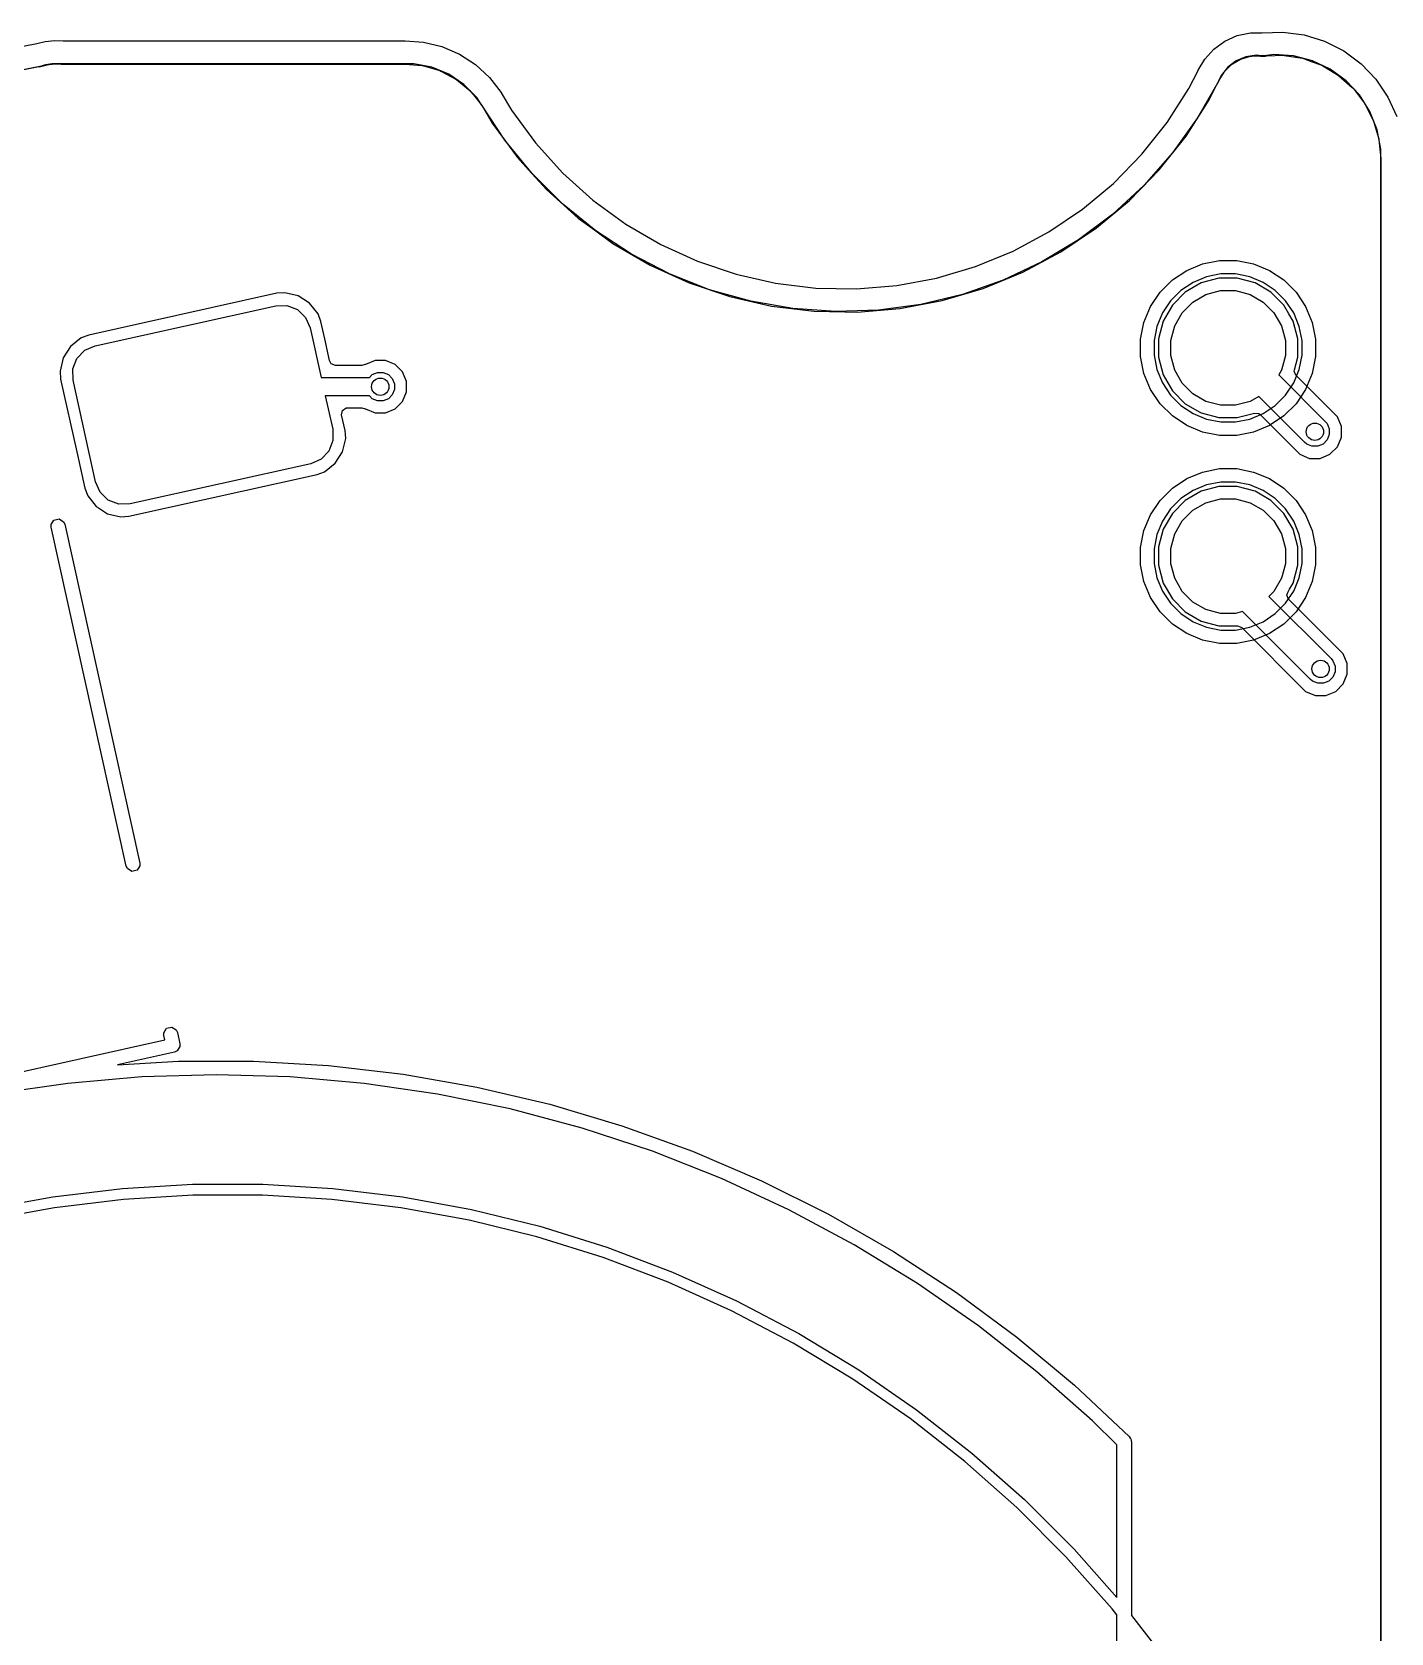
# Model space of a CAD drawing. Extents: x 125.5 to 181.1, y -135.3 to -67.6.
# Drawn here: x 144.41 to 156.16, y -81.44 to -67.59 of the extents above; entities that cross this region are included whole.
import ezdxf

# ---------------------------------------------------------------- set-up
doc = ezdxf.new("R2010")
doc.units = 0
doc.layers.add('BLACK', color=7, linetype='CONTINUOUS')

msp = doc.modelspace()

# ---------------------------------------------------------------- linework, layer by layer
at = {"layer": 'BLACK', "linetype": 'CONTINUOUS'}
for p, q in [((144.451812, -67.6918), (144.523602, -67.676134)), ((144.523602, -67.676134), (144.605868, -67.668299)), ((144.605868, -67.668299), (144.67879, -67.670119)), ((144.67879, -67.670119), (144.68, -67.67)), ((144.68, -67.67), (147.63, -67.67)), ((147.63, -67.67), (147.633822, -67.670376)), ((147.633822, -67.670376), (147.792644, -67.6815)), ((147.792644, -67.6815), (147.952466, -67.720264)), ((154.626705, -67.741005), (154.721622, -67.672453)), ((154.721622, -67.672453), (154.828654, -67.624989)), ((154.828654, -67.624989), (154.943183, -67.600661)), ((154.943183, -67.600661), (155.043328, -67.60054)), ((155.043328, -67.60054), (155.223286, -67.593678)), ((155.223286, -67.593678), (155.407357, -67.617971)), ((155.407357, -67.617971), (155.584702, -67.672935)), ((155.584702, -67.672935), (155.750248, -67.757)), ((130.550908, -70.471837), (144.450388, -67.691942)), ((144.450388, -67.691942), (144.451812, -67.6918)), ((147.952466, -67.720264), (148.103554, -67.78521)), ((148.103554, -67.78521), (148.241652, -67.874509)), ((154.547999, -67.827689), (154.626705, -67.741005)), ((154.904019, -67.808101), (154.819809, -67.843367)), ((154.868166, -67.824544), (154.943214, -67.803634)), ((154.994332, -67.794741), (154.904019, -67.808101)), ((154.943214, -67.803634), (154.955518, -67.801814)), ((154.955518, -67.801814), (155.018144, -67.800434)), ((155.039734, -67.799464), (154.994332, -67.794741)), ((155.018144, -67.800434), (155.029005, -67.802517)), ((155.029005, -67.802517), (155.02906, -67.802128)), ((155.02906, -67.802128), (155.035578, -67.803039)), ((155.035578, -67.803039), (155.035582, -67.803041)), ((155.035582, -67.803041), (155.045384, -67.80183)), ((155.050975, -67.797669), (155.039734, -67.799472)), ((155.039734, -67.799472), (155.039734, -67.799464)), ((155.045384, -67.80183), (155.056635, -67.801718)), ((155.062247, -67.799247), (155.050975, -67.797669)), ((155.056635, -67.801718), (155.066469, -67.802733)), ((155.146314, -67.788777), (155.062247, -67.799247)), ((155.066469, -67.802733), (155.066471, -67.802731)), ((155.066471, -67.802731), (155.071728, -67.801889)), ((155.071728, -67.801889), (155.083812, -67.799126)), ((155.083812, -67.799126), (155.226097, -67.79504)), ((155.315386, -67.799844), (155.146314, -67.788777)), ((155.226097, -67.79504), (155.235461, -67.795652)), ((155.235461, -67.795652), (155.392589, -67.820919)), ((155.479404, -67.842338), (155.315386, -67.799844)), ((155.392589, -67.820919), (155.40168, -67.823274)), ((155.750248, -67.757), (155.89926, -67.867759)), ((144.489611, -67.888058), (130.589612, -70.668058)), ((138.66737, -69.053015), (144.467352, -67.893019)), ((144.467352, -67.893019), (144.471353, -67.894036)), ((144.471353, -67.894036), (144.493524, -67.887785)), ((144.495485, -67.886269), (144.489611, -67.888058)), ((144.493524, -67.887785), (144.509312, -67.884628)), ((144.497136, -67.886248), (144.495485, -67.886269)), ((144.525419, -67.87826), (144.497136, -67.886249)), ((144.497136, -67.886249), (144.497136, -67.886248)), ((144.509312, -67.884628), (144.509313, -67.884627)), ((144.509313, -67.884627), (144.510639, -67.884362)), ((144.510639, -67.884362), (144.51636, -67.882563)), ((144.51636, -67.882563), (144.551613, -67.874871)), ((144.583494, -67.869192), (144.525419, -67.87826)), ((144.551613, -67.874871), (144.557514, -67.87395)), ((144.557514, -67.87395), (144.609919, -67.868959)), ((144.642237, -67.867135), (144.583494, -67.869192)), ((144.609919, -67.868959), (144.615873, -67.868751)), ((144.615873, -67.868751), (144.651994, -67.869652)), ((144.67152, -67.869641), (144.642237, -67.867135)), ((144.651994, -67.869652), (144.659625, -67.8705)), ((144.659625, -67.8705), (144.660009, -67.8705)), ((144.660009, -67.8705), (144.673609, -67.8705)), ((144.673233, -67.869333), (144.67152, -67.86964)), ((144.67152, -67.86964), (144.67152, -67.869641)), ((144.68, -67.87), (144.673233, -67.869333)), ((144.673609, -67.8705), (144.677846, -67.870679)), ((144.677846, -67.870679), (144.698309, -67.872421)), ((147.63, -67.87), (144.68, -67.87)), ((144.698309, -67.872421), (144.698313, -67.872418)), ((144.698313, -67.872418), (144.704688, -67.87128)), ((144.704688, -67.87128), (144.713488, -67.8705)), ((144.713488, -67.8705), (147.596832, -67.8705)), ((147.596832, -67.8705), (147.603837, -67.870504)), ((147.603837, -67.870504), (147.60449, -67.870869)), ((147.60449, -67.870869), (147.629299, -67.870519)), ((147.629299, -67.870519), (147.629628, -67.87052)), ((147.629628, -67.87052), (147.629711, -67.870554)), ((147.629711, -67.870554), (147.633919, -67.870707)), ((147.631042, -67.869897), (147.63, -67.87)), ((147.631409, -67.86999), (147.631042, -67.869897)), ((147.710298, -67.868837), (147.631409, -67.86999)), ((147.633919, -67.870707), (147.782676, -67.883641)), ((147.865327, -67.898257), (147.710298, -67.868837)), ((147.782676, -67.883641), (147.792553, -67.885515)), ((147.792553, -67.885515), (147.933275, -67.927257)), ((148.011323, -67.958129), (147.865327, -67.898257)), ((147.933275, -67.927257), (147.942578, -67.931072)), ((147.942578, -67.931072), (148.072083, -68.000147)), ((148.14237, -68.046026), (148.011323, -67.958129)), ((148.241652, -67.874509), (148.362871, -67.985647)), ((154.411697, -68.08141), (154.490724, -67.924946)), ((154.490724, -67.924946), (154.491901, -67.923627)), ((154.491901, -67.923627), (154.547999, -67.827689)), ((154.677023, -68.002527), (154.715548, -67.939679)), ((154.746927, -67.898349), (154.689893, -67.969637)), ((154.715548, -67.939679), (154.723327, -67.929956)), ((154.723327, -67.929956), (154.724208, -67.9291)), ((154.724208, -67.9291), (154.779194, -67.875656)), ((154.819809, -67.843367), (154.746927, -67.898349)), ((154.779194, -67.875656), (154.789129, -67.868161)), ((154.789129, -67.868161), (154.856682, -67.829353)), ((154.856682, -67.829353), (154.868166, -67.824544)), ((155.40168, -67.823274), (155.476491, -67.850377)), ((155.476491, -67.850377), (155.551301, -67.87748)), ((155.63258, -67.914759), (155.479404, -67.842338)), ((155.551301, -67.87748), (155.559793, -67.881495)), ((155.559793, -67.881495), (155.696635, -67.962728)), ((155.769508, -68.014551), (155.63258, -67.914759)), ((155.89926, -67.867759), (156.027476, -68.002047)), ((148.072083, -68.000147), (148.080442, -68.005754)), ((148.080442, -68.005754), (148.193482, -68.09936)), ((148.253159, -68.158387), (148.14237, -68.046026)), ((148.193482, -68.09936), (148.200548, -68.106526)), ((148.362871, -67.985647), (148.463797, -68.115491)), ((154.222695, -68.376679), (154.411697, -68.08141)), ((154.669275, -68.015054), (154.485692, -68.336899)), ((154.586079, -68.180879), (154.658595, -68.037307)), ((154.658595, -68.037307), (154.660452, -68.035976)), ((154.660452, -68.035976), (154.670679, -68.013381)), ((154.669276, -68.015054), (154.669275, -68.015054)), ((154.66972, -68.012921), (154.669276, -68.015054)), ((154.671102, -68.011237), (154.66972, -68.012921)), ((154.670679, -68.013381), (154.671161, -68.012425)), ((154.689893, -67.969637), (154.671102, -68.011237)), ((154.671161, -68.012425), (154.671163, -68.012424)), ((154.671163, -68.012424), (154.671178, -68.012393)), ((154.671178, -68.012393), (154.67122, -68.01231)), ((154.67122, -68.01231), (154.673205, -68.008754)), ((154.673205, -68.008754), (154.677023, -68.002527)), ((155.696635, -67.962728), (155.704226, -67.96826)), ((155.704226, -67.96826), (155.823465, -68.073657)), ((155.885356, -68.138192), (155.769508, -68.014551)), ((155.823465, -68.073657), (155.829882, -68.080505)), ((155.829882, -68.080505), (155.927304, -68.206345)), ((156.027476, -68.002047), (156.131228, -68.15602)), ((148.200548, -68.106526), (148.225282, -68.137267)), ((148.225282, -68.137267), (148.280857, -68.20634)), ((148.296145, -68.224546), (148.253159, -68.158387)), ((148.280857, -68.20634), (148.293019, -68.221455)), ((148.293019, -68.221455), (148.297147, -68.227427)), ((148.296174, -68.224528), (148.296145, -68.224546)), ((148.296454, -68.22478), (148.296174, -68.224528)), ((148.497731, -68.530075), (148.296454, -68.22478)), ((148.297147, -68.227427), (148.387497, -68.380853)), ((148.463797, -68.115491), (148.463826, -68.115472)), ((148.463826, -68.115472), (148.464541, -68.117668)), ((148.464541, -68.117668), (148.466186, -68.119286)), ((148.466186, -68.119286), (148.466157, -68.119303)), ((148.466157, -68.119303), (148.555105, -68.270348)), ((154.386041, -68.49339), (154.586079, -68.180879)), ((155.976034, -68.281318), (155.885356, -68.138192)), ((155.927304, -68.206345), (155.932328, -68.214275)), ((155.932328, -68.214275), (156.004493, -68.356113)), ((156.131228, -68.15602), (156.207548, -68.325276)), ((148.555105, -68.270348), (148.762745, -68.55282)), ((154.004606, -68.651164), (154.222695, -68.376679)), ((154.485692, -68.336899), (154.270286, -68.638375)), ((156.038342, -68.438879), (155.976034, -68.281318)), ((156.004493, -68.356113), (156.007947, -68.364847)), ((156.007947, -68.364847), (156.05231, -68.517675)), ((148.387497, -68.380853), (148.494856, -68.526902)), ((154.155216, -68.783903), (154.386041, -68.49339)), ((156.070082, -68.605313), (156.038342, -68.438879)), ((148.494856, -68.526902), (148.607261, -68.679817)), ((148.73212, -68.81704), (148.497731, -68.530075)), ((148.762745, -68.55282), (148.998073, -68.812678)), ((153.759697, -68.902012), (154.004606, -68.651164)), ((154.270286, -68.638375), (154.025298, -68.916346)), ((156.05231, -68.517675), (156.054069, -68.526902)), ((156.054069, -68.526902), (156.069277, -68.687567)), ((156.070011, -68.689887), (156.070082, -68.605313)), ((148.607261, -68.679817), (148.701509, -68.783889)), ((148.701509, -68.783889), (148.856328, -68.954846)), ((153.896006, -69.049399), (154.155216, -68.783903)), ((156.069277, -68.687567), (156.0695, -68.692279)), ((156.0695, -68.692279), (156.0695, -99.973455)), ((156.07, -68.69), (156.070011, -68.689887)), ((156.07, -100), (156.07, -68.69)), ((148.994515, -69.078642), (148.73212, -68.81704)), ((148.998073, -68.812678), (149.258641, -69.047219)), ((153.490514, -69.126614), (153.759697, -68.902012)), ((154.025298, -68.916346), (153.753275, -69.167922)), ((148.856328, -68.954846), (149.132117, -69.203089)), ((149.258641, -69.047219), (149.54174, -69.254004)), ((153.611105, -69.287117), (153.896006, -69.049399)), ((149.282188, -69.312163), (148.994515, -69.078642)), ((149.132117, -69.203089), (149.27159, -69.304964)), ((153.199858, -69.322635), (153.490514, -69.126614)), ((153.753275, -69.167922), (153.457046, -69.390488)), ((149.27159, -69.304964), (149.431745, -69.421946)), ((149.592146, -69.515172), (149.282188, -69.312163)), ((149.54174, -69.254004), (149.844426, -69.430883)), ((152.890751, -69.488036), (153.199858, -69.322635)), ((153.303476, -69.494584), (153.611105, -69.287117)), ((149.431745, -69.421946), (149.752106, -69.609154)), ((149.844426, -69.430883), (150.163552, -69.576017)), ((153.457046, -69.390488), (153.139691, -69.581729)), ((149.921168, -69.68556), (149.592146, -69.515172)), ((149.752106, -69.609154), (150.089868, -69.762763)), ((150.163552, -69.576017), (150.495799, -69.687897)), ((152.230196, -69.720436), (152.566405, -69.621098)), ((152.566405, -69.621098), (152.890751, -69.488036)), ((153.139691, -69.581729), (152.80451, -69.739655)), ((152.976319, -69.669644), (153.303476, -69.494584)), ((154.391738, -69.65474), (154.529384, -69.597725)), ((154.529384, -69.597725), (154.675507, -69.56866)), ((154.675507, -69.56866), (154.824493, -69.56866)), ((154.824493, -69.56866), (154.970616, -69.597725)), ((154.970616, -69.597725), (155.108262, -69.65474)), ((150.265831, -69.821555), (149.921168, -69.68556)), ((150.495799, -69.687897), (150.837712, -69.765359)), ((151.885617, -69.785019), (152.230196, -69.720436)), ((152.80451, -69.739655), (152.454988, -69.862626)), ((152.633034, -69.810476), (152.976319, -69.669644)), ((154.162512, -69.842861), (154.267861, -69.737512)), ((154.267861, -69.737512), (154.391738, -69.65474)), ((154.446846, -69.757839), (154.342024, -69.827879)), ((154.563319, -69.709595), (154.446846, -69.757839)), ((154.670677, -69.7225), (154.517442, -69.763559)), ((154.686965, -69.685), (154.563319, -69.709595)), ((154.670679, -69.7225), (154.670677, -69.7225)), ((154.829321, -69.7225), (154.670679, -69.7225)), ((154.813035, -69.685), (154.686965, -69.685)), ((154.936681, -69.709595), (154.813035, -69.685)), ((154.829322, -69.7225), (154.829321, -69.7225)), ((154.982557, -69.763559), (154.829322, -69.7225)), ((155.053154, -69.757839), (154.936681, -69.709595)), ((155.157976, -69.827879), (155.053154, -69.757839)), ((155.108262, -69.65474), (155.232139, -69.737512)), ((155.232139, -69.737512), (155.337488, -69.842861)), ((146.526028, -69.852796), (145.390656, -70.104503)), ((146.595082, -69.847713), (146.526028, -69.852796)), ((146.709449, -69.875281), (146.595082, -69.847713)), ((146.709455, -69.875284), (146.709449, -69.875281)), ((146.807403, -69.937685), (146.709455, -69.875284)), ((150.089868, -69.762763), (150.089869, -69.762764)), ((150.089869, -69.762764), (150.441511, -69.881175)), ((150.622552, -69.921742), (150.265831, -69.821555)), ((150.441511, -69.881175), (150.441514, -69.881175)), ((150.441514, -69.881175), (150.441515, -69.881176)), ((150.441515, -69.881176), (150.803395, -69.963161)), ((150.837712, -69.765359), (151.185737, -69.807597)), ((151.185737, -69.807597), (151.536253, -69.814173)), ((151.536253, -69.814173), (151.885617, -69.785019)), ((152.454988, -69.862626), (152.094761, -69.949362)), ((152.277191, -69.915615), (152.633034, -69.810476)), ((154.07974, -69.966738), (154.162512, -69.842861)), ((154.342024, -69.827879), (154.252879, -69.917024)), ((154.380051, -69.842883), (154.267883, -69.955051)), ((154.380058, -69.842877), (154.380051, -69.842883)), ((154.517442, -69.763559), (154.380058, -69.842877)), ((154.445619, -69.928323), (154.558658, -69.86306)), ((154.558658, -69.86306), (154.684737, -69.829278)), ((154.684737, -69.829278), (154.815263, -69.829278)), ((154.815263, -69.829278), (154.941342, -69.86306)), ((154.941342, -69.86306), (155.054381, -69.928323)), ((155.119941, -69.842877), (154.982557, -69.763559)), ((155.119948, -69.842883), (155.119941, -69.842877)), ((155.232116, -69.955051), (155.119948, -69.842883)), ((155.247121, -69.917024), (155.157976, -69.827879)), ((155.337488, -69.842861), (155.42026, -69.966738)), ((144.953477, -70.306411), (146.515551, -69.960108)), ((146.515551, -69.960108), (146.613073, -69.95798)), ((146.613073, -69.95798), (146.703986, -69.993334)), ((146.703986, -69.993334), (146.774449, -70.060788)), ((146.808668, -69.938491), (146.807403, -69.937685)), ((146.881988, -70.030493), (146.808668, -69.938491)), ((146.906564, -70.095228), (146.881988, -70.030493)), ((150.987621, -69.985079), (150.622552, -69.921742)), ((150.803395, -69.963161), (151.171742, -70.007866)), ((151.357242, -70.010909), (150.987621, -69.985079)), ((151.171742, -70.007866), (151.436731, -70.012837)), ((151.727573, -69.998962), (151.357242, -70.010909)), ((151.436731, -70.012837), (151.542725, -70.014826)), ((151.542725, -70.014826), (151.542725, -70.014825)), ((151.542725, -70.014825), (151.542727, -70.014826)), ((151.542727, -70.014826), (151.912491, -69.983969)), ((152.094761, -69.949362), (151.727573, -69.998962)), ((151.912491, -69.983969), (152.277191, -69.915615)), ((154.022725, -70.104384), (154.07974, -69.966738)), ((154.182839, -70.021846), (154.134595, -70.138319)), ((154.252879, -69.917024), (154.182839, -70.021846)), ((154.267877, -69.955058), (154.188559, -70.092442)), ((154.267883, -69.955051), (154.267877, -69.955058)), ((154.28806, -70.133658), (154.353323, -70.020619)), ((154.353323, -70.020619), (154.445619, -69.928323)), ((155.054381, -69.928323), (155.146677, -70.020619)), ((155.146677, -70.020619), (155.21194, -70.133658)), ((155.232122, -69.955058), (155.232116, -69.955051)), ((155.275674, -70.030493), (155.232122, -69.955058)), ((155.317161, -70.021846), (155.247121, -69.917024)), ((155.311441, -70.092444), (155.275674, -70.030493)), ((155.365405, -70.138319), (155.317161, -70.021846)), ((155.42026, -69.966738), (155.477275, -70.104384)), ((145.390656, -70.104503), (144.898634, -70.213582)), ((146.774449, -70.060788), (146.813735, -70.150072)), ((146.813735, -70.150072), (146.909048, -70.58)), ((146.939918, -70.245677), (146.906564, -70.095228)), ((153.99366, -70.250507), (154.022725, -70.104384)), ((154.134595, -70.138319), (154.11, -70.261965)), ((154.188559, -70.092442), (154.1475, -70.245677)), ((154.254278, -70.259737), (154.28806, -70.133658)), ((155.21194, -70.133658), (155.245722, -70.259737)), ((155.3525, -70.245679), (155.311441, -70.092444)), ((155.39, -70.261965), (155.365405, -70.138319)), ((155.477275, -70.104384), (155.50634, -70.250507)), ((144.741897, -70.311477), (144.678689, -70.410691)), ((144.833898, -70.238157), (144.741897, -70.311477)), ((144.833901, -70.238156), (144.833898, -70.238157)), ((144.89863, -70.213583), (144.833901, -70.238156)), ((144.864193, -70.345697), (144.953477, -70.306411)), ((144.898633, -70.213582), (144.89863, -70.213583)), ((144.898634, -70.213582), (144.898633, -70.213582)), ((146.981335, -70.4325), (146.939918, -70.245677)), ((153.99366, -70.261965), (153.99366, -70.250507)), ((153.99366, -70.399493), (153.99366, -70.261965)), ((154.11, -70.261965), (154.11, -70.388035)), ((154.1475, -70.245677), (154.1475, -70.404322)), ((154.254278, -70.390263), (154.254278, -70.259737)), ((155.245722, -70.259737), (155.245722, -70.390263)), ((155.3525, -70.404321), (155.3525, -70.245679)), ((155.39, -70.388035), (155.39, -70.261965)), ((155.50634, -70.250507), (155.50634, -70.399493)), ((144.678687, -70.410697), (144.651119, -70.525064)), ((144.678689, -70.410691), (144.678687, -70.410697)), ((144.761385, -70.507073), (144.796739, -70.41616)), ((144.796739, -70.41616), (144.864193, -70.345697)), ((146.982626, -70.438322), (146.981335, -70.4325)), ((146.996086, -70.462855), (146.982626, -70.438322)), ((147.374746, -70.4325), (147.291131, -70.467135)), ((147.374747, -70.4325), (147.374746, -70.4325)), ((147.465253, -70.4325), (147.374747, -70.4325)), ((147.548868, -70.467135), (147.465253, -70.4325)), ((154.022725, -70.545616), (153.99366, -70.399493)), ((154.11, -70.388035), (154.134595, -70.511681)), ((154.1475, -70.404322), (154.188559, -70.557557)), ((154.28806, -70.516342), (154.254278, -70.390263)), ((155.245722, -70.390263), (155.21194, -70.516342)), ((155.32328, -70.513368), (155.3525, -70.404321)), ((155.365405, -70.511681), (155.39, -70.388035)), ((155.50634, -70.399493), (155.477275, -70.545616)), ((144.651119, -70.525064), (144.656201, -70.594116)), ((144.763513, -70.604595), (144.761385, -70.507073)), ((146.909048, -70.58), (147.32662, -70.58)), ((147.031441, -70.4775), (146.996086, -70.462855)), ((147.260453, -70.4775), (147.031441, -70.4775)), ((147.288232, -70.469073), (147.260453, -70.4775)), ((147.291131, -70.467135), (147.288232, -70.469073)), ((147.32662, -70.58), (147.350554, -70.556066)), ((147.350554, -70.556066), (147.395614, -70.537402)), ((147.395614, -70.537402), (147.444386, -70.537402)), ((147.444386, -70.537402), (147.489446, -70.556066)), ((147.489446, -70.556066), (147.523934, -70.590554)), ((147.523934, -70.590554), (147.542598, -70.635614)), ((147.612865, -70.531132), (147.548868, -70.467135)), ((147.6475, -70.614747), (147.612865, -70.531132)), ((154.07974, -70.683262), (154.022725, -70.545616)), ((154.134595, -70.511681), (154.182839, -70.628154)), ((154.188559, -70.557557), (154.267877, -70.694941)), ((154.353323, -70.629381), (154.28806, -70.516342)), ((155.21194, -70.516342), (155.187785, -70.558179)), ((155.187785, -70.558179), (155.589803, -70.960198)), ((155.317161, -70.628154), (155.365405, -70.511681)), ((155.321577, -70.526305), (155.32328, -70.513368)), ((155.336222, -70.56166), (155.321577, -70.526305)), ((155.694559, -70.919996), (155.336222, -70.56166)), ((155.477275, -70.545616), (155.42026, -70.683262)), ((144.656201, -70.594116), (144.795542, -71.222637)), ((144.958309, -71.483262), (144.763513, -70.604595)), ((147.523934, -70.729446), (147.489446, -70.763934)), ((147.542598, -70.684386), (147.523934, -70.729446)), ((147.542598, -70.635614), (147.542598, -70.684386)), ((147.612865, -70.788868), (147.6475, -70.705253)), ((147.6475, -70.705253), (147.6475, -70.614747)), ((154.162512, -70.807139), (154.07974, -70.683262)), ((154.182839, -70.628154), (154.252879, -70.732976)), ((154.267877, -70.694941), (154.267883, -70.694948)), ((154.267883, -70.694948), (154.380051, -70.807116)), ((154.445619, -70.721677), (154.353323, -70.629381)), ((154.558658, -70.78694), (154.445619, -70.721677)), ((155.247121, -70.732976), (155.317161, -70.628154)), ((155.42026, -70.683262), (155.337488, -70.807139)), ((147.32662, -70.74), (146.944519, -70.74)), ((146.944519, -70.74), (147.008531, -71.028739)), ((147.085715, -70.903321), (147.09236, -70.865635)), ((147.09236, -70.865635), (147.123708, -70.843685)), ((147.123708, -70.843685), (147.13453, -70.8425)), ((147.13453, -70.8425), (147.260453, -70.8425)), ((147.260453, -70.8425), (147.288232, -70.850927)), ((147.288232, -70.850927), (147.291131, -70.852864)), ((147.291131, -70.852864), (147.291132, -70.852865)), ((147.291132, -70.852865), (147.374747, -70.8875)), ((147.350554, -70.763934), (147.32662, -70.74)), ((147.395614, -70.782598), (147.350554, -70.763934)), ((147.444386, -70.782598), (147.395614, -70.782598)), ((147.489446, -70.763934), (147.444386, -70.782598)), ((147.465253, -70.8875), (147.548868, -70.852865)), ((147.548868, -70.852865), (147.612865, -70.788868)), ((154.267861, -70.912488), (154.162512, -70.807139)), ((154.252879, -70.732976), (154.342024, -70.822121)), ((154.342024, -70.822121), (154.446846, -70.892161)), ((154.380051, -70.807116), (154.380058, -70.807122)), ((154.380058, -70.807122), (154.504706, -70.879087)), ((154.684737, -70.820722), (154.558658, -70.78694)), ((154.815263, -70.820722), (154.684737, -70.820722)), ((154.941342, -70.78694), (154.815263, -70.820722)), ((155.014878, -70.744483), (154.941342, -70.78694)), ((155.410198, -71.139803), (155.014878, -70.744483)), ((155.053154, -70.892161), (155.157976, -70.822121)), ((155.157976, -70.822121), (155.247121, -70.732976)), ((155.337488, -70.807139), (155.232139, -70.912488)), ((147.115842, -71.039214), (147.085715, -70.903321)), ((147.374747, -70.8875), (147.374749, -70.8875)), ((147.374749, -70.8875), (147.465251, -70.8875)), ((147.465251, -70.8875), (147.465253, -70.8875)), ((154.391738, -70.99526), (154.267861, -70.912488)), ((154.529384, -71.052275), (154.391738, -70.99526)), ((154.446846, -70.892161), (154.563319, -70.940405)), ((154.504706, -70.879087), (154.517444, -70.886441)), ((154.517444, -70.886441), (154.670679, -70.9275)), ((154.563319, -70.940405), (154.686965, -70.965)), ((154.670679, -70.9275), (154.670683, -70.9275)), ((154.670683, -70.9275), (154.829317, -70.9275)), ((154.686965, -70.965), (154.813035, -70.965)), ((154.813035, -70.965), (154.936681, -70.940405)), ((154.829317, -70.9275), (154.829321, -70.9275)), ((154.829321, -70.9275), (154.9778, -70.887715)), ((154.936681, -70.940405), (155.053154, -70.892161)), ((155.108262, -70.99526), (154.970616, -71.052275)), ((154.9778, -70.887715), (155.015739, -70.89271)), ((155.015739, -70.89271), (155.026094, -70.900656)), ((155.026094, -70.900656), (155.369996, -71.244559)), ((155.232139, -70.912488), (155.108262, -70.99526)), ((155.589803, -70.960198), (155.605597, -70.979442)), ((155.605597, -70.979442), (155.62456, -71.025223)), ((155.694559, -70.919997), (155.694559, -70.919996)), ((155.694561, -70.919999), (155.694559, -70.919997)), ((155.7295, -71.004349), (155.694561, -70.919999)), ((155.7295, -71.095651), (155.7295, -71.004349)), ((147.010659, -71.126261), (146.975305, -71.217174)), ((147.008531, -71.028739), (147.010659, -71.126261)), ((147.093357, -71.222637), (147.120925, -71.108269)), ((147.120925, -71.108269), (147.115842, -71.039214)), ((154.675507, -71.08134), (154.529384, -71.052275)), ((154.824493, -71.08134), (154.675507, -71.08134)), ((154.970616, -71.052275), (154.824493, -71.08134)), ((155.429442, -71.155597), (155.410198, -71.139803)), ((155.605597, -71.120558), (155.570558, -71.155597)), ((155.62456, -71.074777), (155.605597, -71.120558)), ((155.62456, -71.025223), (155.62456, -71.074777)), ((155.694561, -71.180002), (155.7295, -71.095651)), ((144.795542, -71.222637), (144.86548, -71.538106)), ((146.975305, -71.217174), (146.907851, -71.287637)), ((147.030147, -71.321856), (147.093357, -71.222637)), ((155.369996, -71.244559), (155.369997, -71.244559)), ((155.369997, -71.244559), (155.369999, -71.244561)), ((155.369999, -71.244561), (155.433879, -71.271021)), ((155.475223, -71.17456), (155.429442, -71.155597)), ((155.433879, -71.271021), (155.454346, -71.279499)), ((155.454346, -71.279499), (155.454347, -71.279499)), ((155.454347, -71.279499), (155.454349, -71.2795)), ((155.454349, -71.2795), (155.45435, -71.2795)), ((155.45435, -71.2795), (155.54565, -71.2795)), ((155.524777, -71.17456), (155.475223, -71.17456)), ((155.570558, -71.155597), (155.524777, -71.17456)), ((155.54565, -71.2795), (155.545651, -71.2795)), ((155.545651, -71.2795), (155.630002, -71.244561)), ((155.630002, -71.244561), (155.694561, -71.180002)), ((145.246018, -71.780537), (146.87341, -71.419752)), ((146.818567, -71.326923), (145.256493, -71.673226)), ((146.907851, -71.287637), (146.818567, -71.326923)), ((146.87341, -71.419752), (146.938146, -71.395176)), ((146.938146, -71.395176), (147.030147, -71.321856)), ((154.391738, -71.45474), (154.529384, -71.397725)), ((154.529384, -71.397725), (154.675507, -71.36866)), ((154.675507, -71.36866), (154.824493, -71.36866)), ((154.824493, -71.36866), (154.970616, -71.397725)), ((154.970616, -71.397725), (155.108262, -71.45474)), ((144.86548, -71.538106), (144.890056, -71.602841)), ((144.997595, -71.572546), (144.958309, -71.483262)), ((154.162512, -71.642861), (154.267861, -71.537512)), ((154.267861, -71.537512), (154.391738, -71.45474)), ((154.446846, -71.557839), (154.342024, -71.627879)), ((154.563319, -71.509595), (154.446846, -71.557839)), ((154.670677, -71.5225), (154.517442, -71.563559)), ((154.686965, -71.485), (154.563319, -71.509595)), ((154.670679, -71.5225), (154.670677, -71.5225)), ((154.829321, -71.5225), (154.670679, -71.5225)), ((154.813035, -71.485), (154.686965, -71.485)), ((154.936681, -71.509595), (154.813035, -71.485)), ((154.829322, -71.5225), (154.829321, -71.5225)), ((154.982557, -71.563559), (154.829322, -71.5225)), ((155.053154, -71.557839), (154.936681, -71.509595)), ((155.157976, -71.627879), (155.053154, -71.557839)), ((155.108262, -71.45474), (155.232139, -71.537512)), ((155.232139, -71.537512), (155.337488, -71.642861)), ((144.890056, -71.602841), (144.963376, -71.694843)), ((144.963376, -71.694843), (144.984338, -71.708197)), ((145.068058, -71.64), (144.997595, -71.572546)), ((145.158971, -71.675354), (145.068058, -71.64)), ((145.256493, -71.673226), (145.158971, -71.675354)), ((154.07974, -71.766738), (154.162512, -71.642861)), ((154.342024, -71.627879), (154.252879, -71.717024)), ((154.380051, -71.642883), (154.267883, -71.755051)), ((154.380058, -71.642877), (154.380051, -71.642883)), ((154.517442, -71.563559), (154.380058, -71.642877)), ((154.445619, -71.728323), (154.558658, -71.66306)), ((154.558658, -71.66306), (154.684737, -71.629278)), ((154.684737, -71.629278), (154.815263, -71.629278)), ((154.815263, -71.629278), (154.941342, -71.66306)), ((154.941342, -71.66306), (155.054381, -71.728323)), ((155.119941, -71.642877), (154.982557, -71.563559)), ((155.119948, -71.642883), (155.119941, -71.642877)), ((155.232116, -71.755051), (155.119948, -71.642883)), ((155.247121, -71.717024), (155.157976, -71.627879)), ((155.337488, -71.642861), (155.42026, -71.766738)), ((144.573633, -71.852308), (144.598307, -71.813578)), ((144.598307, -71.813578), (144.643141, -71.803638)), ((144.643141, -71.803638), (144.681871, -71.828312)), ((144.681871, -71.828312), (144.6913, -71.849741)), ((144.984338, -71.708197), (145.062588, -71.758049)), ((145.062588, -71.758049), (145.062594, -71.758052)), ((145.062594, -71.758052), (145.176962, -71.785621)), ((145.176962, -71.785621), (145.246018, -71.780537)), ((154.022725, -71.904384), (154.07974, -71.766738)), ((154.182839, -71.821846), (154.134595, -71.938319)), ((154.252879, -71.717024), (154.182839, -71.821846)), ((154.267877, -71.755058), (154.188559, -71.892442)), ((154.267883, -71.755051), (154.267877, -71.755058)), ((154.28806, -71.933658), (154.353323, -71.820619)), ((154.353323, -71.820619), (154.445619, -71.728323)), ((155.054381, -71.728323), (155.146677, -71.820619)), ((155.146677, -71.820619), (155.21194, -71.933658)), ((155.232122, -71.755058), (155.232116, -71.755051)), ((155.31144, -71.892442), (155.232122, -71.755058)), ((155.317161, -71.821846), (155.247121, -71.717024)), ((155.365405, -71.938319), (155.317161, -71.821846)), ((155.42026, -71.766738), (155.477275, -71.904384)), ((144.574144, -71.875713), (144.573633, -71.852308)), ((145.223465, -74.804602), (144.574144, -71.875713)), ((144.6913, -71.849741), (145.340621, -74.778629)), ((153.99366, -72.050507), (154.022725, -71.904384)), ((154.134595, -71.938319), (154.11, -72.061965)), ((154.188559, -71.892442), (154.1475, -72.045677)), ((154.254278, -72.059737), (154.28806, -71.933658)), ((155.21194, -71.933658), (155.245722, -72.059737)), ((155.311441, -71.892444), (155.31144, -71.892442)), ((155.3525, -72.045679), (155.311441, -71.892444)), ((155.39, -72.061965), (155.365405, -71.938319)), ((155.477275, -71.904384), (155.50634, -72.050507)), ((153.99366, -72.061965), (153.99366, -72.050507)), ((153.99366, -72.199493), (153.99366, -72.061965)), ((154.11, -72.061965), (154.11, -72.188035)), ((154.1475, -72.045677), (154.1475, -72.204322)), ((154.254278, -72.190263), (154.254278, -72.059737)), ((155.245722, -72.059737), (155.245722, -72.190263)), ((155.3525, -72.204321), (155.3525, -72.045679)), ((155.39, -72.188035), (155.39, -72.061965)), ((155.50634, -72.050507), (155.50634, -72.199493)), ((154.022725, -72.345616), (153.99366, -72.199493)), ((154.11, -72.188035), (154.134595, -72.311681)), ((154.1475, -72.204322), (154.188559, -72.357557)), ((154.28806, -72.316342), (154.254278, -72.190263)), ((155.245722, -72.190263), (155.21194, -72.316342)), ((155.311441, -72.357556), (155.3525, -72.204321)), ((155.365405, -72.311681), (155.39, -72.188035)), ((155.50634, -72.199493), (155.477275, -72.345616)), ((154.07974, -72.483262), (154.022725, -72.345616)), ((154.134595, -72.311681), (154.182839, -72.428154)), ((154.188559, -72.357557), (154.267877, -72.494941)), ((154.353323, -72.429381), (154.28806, -72.316342)), ((155.21194, -72.316342), (155.146677, -72.429381)), ((155.280472, -72.411195), (155.311441, -72.357556)), ((155.317161, -72.428154), (155.365405, -72.311681)), ((155.477275, -72.345616), (155.42026, -72.483262)), ((154.162512, -72.607139), (154.07974, -72.483262)), ((154.182839, -72.428154), (154.252879, -72.532976)), ((154.267877, -72.494941), (154.267883, -72.494948)), ((154.267883, -72.494948), (154.380051, -72.607116)), ((154.445619, -72.521677), (154.353323, -72.429381)), ((154.558658, -72.58694), (154.445619, -72.521677)), ((155.146677, -72.429381), (155.102831, -72.473226)), ((155.102831, -72.473226), (155.639803, -73.010198)), ((155.247121, -72.532976), (155.317161, -72.428154)), ((155.258288, -72.463016), (155.264987, -72.438016)), ((155.272933, -72.498371), (155.258288, -72.463016)), ((155.264987, -72.438016), (155.280472, -72.411195)), ((155.744559, -72.969996), (155.272933, -72.498371)), ((155.42026, -72.483262), (155.337488, -72.607139)), ((154.267861, -72.712488), (154.162512, -72.607139)), ((154.252879, -72.532976), (154.342024, -72.622121)), ((154.342024, -72.622121), (154.446846, -72.692161)), ((154.380051, -72.607116), (154.380058, -72.607122)), ((154.380058, -72.607122), (154.517442, -72.68644)), ((154.684737, -72.620722), (154.558658, -72.58694)), ((154.815263, -72.620722), (154.684737, -72.620722)), ((154.875086, -72.604692), (154.815263, -72.620722)), ((155.460198, -73.189803), (154.875086, -72.604692)), ((155.053154, -72.692161), (155.157976, -72.622121)), ((155.157976, -72.622121), (155.247121, -72.532976)), ((155.337488, -72.607139), (155.232139, -72.712488)), ((154.391738, -72.79526), (154.267861, -72.712488)), ((154.529384, -72.852275), (154.391738, -72.79526)), ((154.446846, -72.692161), (154.563319, -72.740405)), ((154.517442, -72.68644), (154.517444, -72.686441)), ((154.517444, -72.686441), (154.670679, -72.7275)), ((154.563319, -72.740405), (154.686965, -72.765)), ((154.670679, -72.7275), (154.670683, -72.7275)), ((154.670683, -72.7275), (154.832228, -72.7275)), ((154.686965, -72.765), (154.813035, -72.765)), ((154.813035, -72.765), (154.936681, -72.740405)), ((154.832228, -72.7275), (154.867583, -72.742145)), ((154.867583, -72.742145), (155.419996, -73.294559)), ((154.936681, -72.740405), (155.053154, -72.692161)), ((155.108262, -72.79526), (154.970616, -72.852275)), ((155.232139, -72.712488), (155.108262, -72.79526)), ((154.675507, -72.88134), (154.529384, -72.852275)), ((154.824493, -72.88134), (154.675507, -72.88134)), ((154.970616, -72.852275), (154.824493, -72.88134)), ((155.639803, -73.010198), (155.655597, -73.029442)), ((155.655597, -73.029442), (155.67456, -73.075223)), ((155.67456, -73.075223), (155.67456, -73.124777)), ((155.744559, -72.969997), (155.744559, -72.969996)), ((155.744561, -72.969999), (155.744559, -72.969997)), ((155.7795, -73.054349), (155.744561, -72.969999)), ((155.7795, -73.145651), (155.7795, -73.054349)), ((155.479442, -73.205597), (155.460198, -73.189803)), ((155.525223, -73.22456), (155.479442, -73.205597)), ((155.620558, -73.205597), (155.574777, -73.22456)), ((155.655597, -73.170558), (155.620558, -73.205597)), ((155.67456, -73.124777), (155.655597, -73.170558)), ((155.744561, -73.230002), (155.7795, -73.145651)), ((155.419996, -73.294559), (155.419997, -73.294559)), ((155.419997, -73.294559), (155.419999, -73.294561)), ((155.419999, -73.294561), (155.483879, -73.321021)), ((155.483879, -73.321021), (155.504346, -73.329499)), ((155.504346, -73.329499), (155.504347, -73.329499)), ((155.504347, -73.329499), (155.504349, -73.3295)), ((155.504349, -73.3295), (155.50435, -73.3295)), ((155.50435, -73.3295), (155.59565, -73.3295)), ((155.574777, -73.22456), (155.525223, -73.22456)), ((155.59565, -73.3295), (155.595651, -73.3295)), ((155.595651, -73.3295), (155.680002, -73.294561)), ((155.680002, -73.294561), (155.744561, -73.230002)), ((145.232894, -74.82603), (145.223465, -74.804602)), ((145.271624, -74.850704), (145.232894, -74.82603)), ((145.316458, -74.840765), (145.271624, -74.850704)), ((145.341132, -74.802034), (145.316458, -74.840765)), ((145.340621, -74.778629), (145.341132, -74.802034)), ((145.547612, -76.245639), (145.572287, -76.206909)), ((145.548123, -76.269044), (145.547612, -76.245639)), ((145.572287, -76.206909), (145.61712, -76.196969)), ((145.61712, -76.196969), (145.65585, -76.221644)), ((145.65585, -76.221644), (145.665279, -76.243072)), ((145.665279, -76.243072), (145.686923, -76.340702)), ((139.620901, -77.624049), (145.55678, -76.308097)), ((145.55678, -76.308097), (145.548123, -76.269044)), ((145.66276, -76.402838), (145.641332, -76.412267)), ((145.687434, -76.364108), (145.66276, -76.402838)), ((145.686923, -76.340702), (145.687434, -76.364108)), ((145.641332, -76.412267), (145.147316, -76.521787)), ((145.147316, -76.521787), (145.675658, -76.491186)), ((145.675658, -76.491186), (146.324342, -76.491186)), ((146.324342, -76.491186), (146.971942, -76.528695)), ((146.971942, -76.528695), (147.616289, -76.603589)), ((145.358664, -76.627446), (144.719474, -76.683058)), ((146, -76.608888), (145.358664, -76.627446)), ((146.641336, -76.627446), (146, -76.608888)), ((147.280526, -76.683058), (146.641336, -76.627446)), ((147.616289, -76.603589), (148.255227, -76.715617)), ((144.719474, -76.683058), (144.084569, -76.775537)), ((147.915431, -76.775537), (147.280526, -76.683058)), ((148.543926, -76.904575), (147.915431, -76.775537)), ((148.255227, -76.715617), (148.886618, -76.864404)), ((149.163907, -77.069739), (148.543926, -76.904575)), ((148.886618, -76.864404), (149.508349, -77.049451)), ((149.773301, -77.270477), (149.163907, -77.069739)), ((149.508349, -77.049451), (150.11834, -77.27014)), ((150.370068, -77.506116), (149.773301, -77.270477)), ((150.11834, -77.27014), (150.714549, -77.525731)), ((150.95221, -77.775869), (150.370068, -77.506116)), ((144.587832, -77.664415), (145.190486, -77.59124)), ((145.190486, -77.59124), (145.79646, -77.554585)), ((145.799343, -77.65), (145.199125, -77.686307)), ((145.79646, -77.554585), (146.40354, -77.554585)), ((146.400657, -77.65), (145.799343, -77.65)), ((147.000875, -77.686307), (146.400657, -77.65)), ((146.40354, -77.554585), (147.009514, -77.59124)), ((147.009514, -77.59124), (147.612168, -77.664415)), ((150.714549, -77.525731), (151.29498, -77.815371)), ((143.990695, -77.773844), (144.587832, -77.664415)), ((144.602195, -77.758787), (144.01073, -77.867177)), ((145.199125, -77.686307), (144.602195, -77.758787)), ((147.597805, -77.758787), (147.000875, -77.686307)), ((148.18927, -77.867177), (147.597805, -77.758787)), ((147.612168, -77.664415), (148.209305, -77.773844)), ((148.209305, -77.773844), (148.798745, -77.919128)), ((151.51778, -78.078833), (150.95221, -77.775869)), ((148.773111, -78.011081), (148.18927, -77.867177)), ((148.798745, -77.919128), (149.378338, -78.099737)), ((151.29498, -77.815371), (151.857693, -78.138089)), ((149.347199, -78.189974), (148.773111, -78.011081)), ((149.909438, -78.403203), (149.347199, -78.189974)), ((149.378338, -78.099737), (149.945968, -78.315011)), ((152.064885, -78.413993), (151.51778, -78.078833)), ((151.857693, -78.138089), (152.400803, -78.492806)), ((149.945968, -78.315011), (150.499565, -78.564164)), ((150.457777, -78.649991), (149.909438, -78.403203)), ((152.591694, -78.780229), (152.064885, -78.413993)), ((150.499565, -78.564164), (151.037109, -78.846289)), ((152.400803, -78.492806), (152.922492, -78.878334)), ((150.990214, -78.929435), (150.457777, -78.649991)), ((151.037109, -78.846289), (151.556637, -79.160355)), ((153.096445, -79.176314), (152.591694, -78.780229)), ((152.922492, -78.878334), (153.421016, -79.293383)), ((151.504808, -79.240518), (150.990214, -78.929435)), ((151.556637, -79.160355), (152.056255, -79.505216)), ((151.99968, -79.582104), (151.504808, -79.240518)), ((153.577447, -79.600924), (153.096445, -79.176314)), ((153.421016, -79.293383), (153.894706, -79.736565)), ((152.473025, -79.952946), (151.99968, -79.582104)), ((152.056255, -79.505216), (152.534139, -79.879614)), ((153.7865, -79.808127), (153.577447, -79.600924)), ((153.7865, -81.127611), (153.7865, -79.808127)), ((153.894706, -79.736565), (153.901974, -79.750678)), ((153.901974, -79.750678), (153.908666, -79.75737)), ((153.908666, -79.75737), (153.910708, -79.767636)), ((153.910708, -79.767636), (153.912675, -79.771455)), ((153.912675, -79.771455), (153.912148, -79.774875)), ((153.912148, -79.774875), (153.9135, -79.78167)), ((153.9135, -79.78167), (153.9135, -81.284712)), ((152.923115, -80.351691), (152.473025, -79.952946)), ((152.534139, -79.879614), (152.988546, -80.282183)), ((153.348309, -80.776885), (152.923115, -80.351691)), ((152.988546, -80.282183), (153.417817, -80.711454)), ((153.747054, -81.226975), (153.348309, -80.776885)), ((153.417817, -80.711454), (153.7865, -81.127611)), ((153.7865, -81.277324), (153.747054, -81.226975)), ((153.7865, -93.922675), (153.7865, -81.277324)), ((153.9135, -81.284712), (154.194784, -81.643745))]:
    msp.add_line(p, q, dxfattribs=at)
at = {"layer": 'BLACK'}
for centre in [(147.42, -70.66), (155.5, -71.05), (155.55, -73.1)]:
    msp.add_circle(centre, 0.075, dxfattribs=at)

doc.saveas('drawing.dxf')
